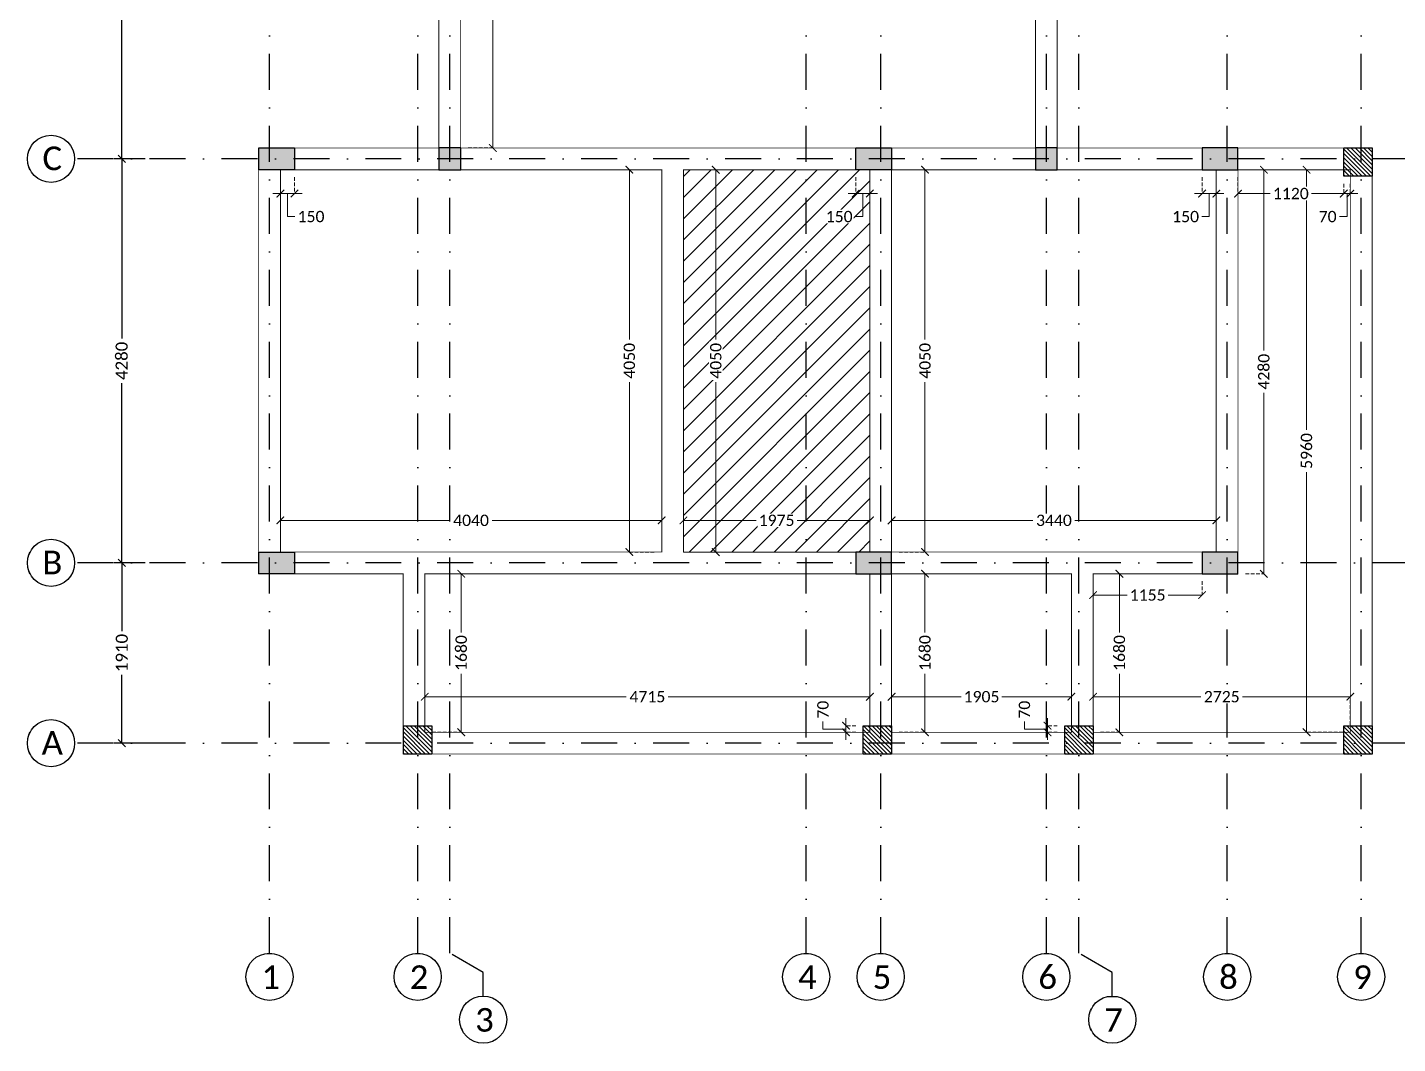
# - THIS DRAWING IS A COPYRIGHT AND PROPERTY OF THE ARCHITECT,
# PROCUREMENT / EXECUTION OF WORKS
# Model space of a CAD drawing. Header units: millimetres. Extents: x -10000 to 124200, y -12045 to 23620.
# Drawn here: x -2450 to 12066, y -4978 to 5787 of the extents above; entities that cross this region are included whole.
import ezdxf

# ---------------------------------------------------------------- set-up
doc = ezdxf.new("R2010")
doc.units = ezdxf.units.MM
doc.header["$LTSCALE"] = 150
for name, pattern in [('3BHK-W(SB)$0$HIDDEN', [0.375, 0.25, -0.125]), ('DASHDOTX2', [50.8, 25.4, -12.7, 0, -12.7]), ('HIDDENX2', [19.05, 12.7, -6.35])]:
    doc.linetypes.add(name, pattern=pattern)
for name, color, linetype in [('ad-Column', 3, 'Continuous'), ('ad-Column Hatch', 125, 'Continuous'), ('ad-Grid', 8, 'DASHDOTX2'), ('ad-RCC', 3, 'Continuous'), ('ad-RCC Hatch', 125, 'Continuous'), ('ad-Text main', 7, 'Continuous')]:
    doc.layers.add(name, color=color, linetype=linetype)
for name, color, linetype, lineweight, true_color in [('ad-Dimension', 5, 'Continuous', 0, 0x0000ff), ('ad-Framing', 30, 'Continuous', 35, 0xff7f00), ('ad-Grid Dimension', 6, 'Continuous', 0, 0xff00ff)]:
    doc.layers.add(name, color=color, linetype=linetype, lineweight=lineweight, true_color=true_color)
doc.layers.add('ad-Elevation 10', color=8, linetype='Continuous', lineweight=0)
doc.styles.add('ROMANS-TITLE', font='arial.ttf', dxfattribs={"width": 0.8})
doc.styles.get("Standard").update_dxf_attribs({"font": 'calibril.ttf'})
doc.dimstyles.new('A-75-DIM-INT (Framing)', dxfattribs={"dimscale": 100, "dimtxt": 1.5, "dimasz": 1, "dimexe": 0, "dimexo": 0, "dimgap": 0.5, "dimtad": 0, "dimdec": 0, "dimdsep": 46, "dimtxsty": 'ROMANS-TITLE', "dimblk": 'ARCHTICK', "dimcen": 0.025, "dimclrd": 5, "dimclre": 5, "dimclrt": 256, "dimazin": 2, "dimtfac": 1, "dimtdec": 0, "dimtmove": 1, "dimatfit": 0, "dimldrblk": 'ARCHTICK', "dimfxl": 1, "dimtfill": 1, "dimtolj": 1, "dimtzin": 0, "dimarcsym": 0})

# ---------------------------------------------------------------- blocks, each defined once
blk = doc.blocks.new('A$C42b14ea2')
at = {"layer": 'ad-RCC Hatch', "transparency": 33554687}
h = blk.add_hatch(dxfattribs=at)
h.set_pattern_fill('ANSI31', color=256, scale=10)
h.set_pattern_definition([(45, (8643.536, 7380), (-22.45064, 22.45064), [])])
h.paths.add_polyline_path([(0, 0), (300, 0), (300, 300), (0, 300)])
at = {"layer": 'ad-RCC'}
blk.add_lwpolyline([(0, 0), (300, 0), (300, 300), (0, 300)], close=True, dxfattribs=at)
blk = doc.blocks.new('zw$6AA0')
at = {"layer": 'ad-Column Hatch', "transparency": 33554687}
h = blk.add_hatch(color=256, dxfattribs=at)
h.dxf.hatch_style = 1
h.paths.add_polyline_path([(0, -230), (380, -230), (380, 0), (0, 0)])
at = {"layer": 'ad-Column'}
blk.add_lwpolyline([(0, -230), (380, -230), (380, 0), (0, 0)], close=True, dxfattribs=at)
blk = doc.blocks.new('zw$C199')
at = {"layer": 'ad-Column Hatch', "transparency": 33554687}
h = blk.add_hatch(color=256, dxfattribs=at)
h.dxf.hatch_style = 1
h.paths.add_polyline_path([(0, 0), (230, 0), (230, 230), (0, 230)])
at = {"layer": 'ad-Column'}
blk.add_lwpolyline([(0, 0), (230, 0), (230, 230), (0, 230)], close=True, dxfattribs=at)
blk = doc.blocks.new('1215E_Columns')
at = {"xscale": -1, "rotation": 180.0000000000004}
blk.add_blockref('A$C42b14ea2', (11495, 4510), dxfattribs=at)
at = {"xscale": -1}
for p in [(1835, -1910), (6705, -1910), (8840, -1910), (11795, -1910)]:
    blk.add_blockref('A$C42b14ea2', p, dxfattribs=at)
at = {"layer": 'ad-Column', "xscale": -1}
for p, rotation in [((0, 4280), 179.9999999999995), ((6705, 4510), 359.9999999999996), ((0, 0), 179.9999999999995)]:
    blk.add_blockref('zw$6AA0', p, dxfattribs=dict(at, rotation=rotation))
at = {"layer": 'ad-Column'}
for name, p, rotation in [('zw$C199', (1910, 4280), 359.9999999999996), ('zw$C199', (8230, 4280), 359.9999999999996), ('zw$6AA0', (10375, 4280), 179.9999999999996), ('zw$6AA0', (6705, 0), 179.9999999999996), ('zw$6AA0', (10375, 0), 179.9999999999996)]:
    blk.add_blockref(name, p, dxfattribs=dict(at, rotation=rotation))
blk = doc.blocks.new('_ArchTick')
at = {"color": 0, "linetype": 'ByBlock', "const_width": 0.15}
blk.add_lwpolyline([(-0.5, -0.5), (0.5, 0.5)], dxfattribs=at)
blk = doc.blocks.new('*D172')
at = {"layer": 'ad-Grid Dimension', "lineweight": -2}
for p, q in [((-1202, 8060), (-1530, 8060)), ((-1450, 8060), (-1450, 6460)), ((-1450, 4395), (-1450, 5995)), ((-1202, 4395), (-1530, 4395))]:
    blk.add_line(p, q, dxfattribs=at)
at = {"layer": 'Defpoints', "color": 0}
for p in [(-1122, 8060), (-1450, 4395), (-1122, 4395)]:
    blk.add_point(p, dxfattribs=at)
at = {"layer": 'ad-Grid Dimension', "lineweight": -2, "xscale": 80, "yscale": 80, "zscale": 80}
for p, rotation in [((-1450, 8060), 90), ((-1450, 4395), 270)]:
    blk.add_blockref('_ArchTick', p, dxfattribs=dict(at, rotation=rotation))
at = {"layer": 'ad-Grid Dimension', "insert": (-1450, 6227), "char_height": 128, "attachment_point": 5, "rotation": 90, "bg_fill": 3, "box_fill_scale": 1.1, "bg_fill_color": 257, "bg_fill_transparency": 0}
blk.add_mtext('\\A1;3665', dxfattribs=at)
blk = doc.blocks.new('*D173')
at = {"layer": 'ad-Grid Dimension', "lineweight": -2}
for p, q in [((-1202, 4395), (-1531, 4395)), ((-1451, 4395), (-1451, 2493)), ((-1451, 115), (-1451, 2017)), ((-1451, 115), (-1531, 115))]:
    blk.add_line(p, q, dxfattribs=at)
at = {"layer": 'Defpoints', "color": 0}
for p in [(-1122, 4395), (-1451, 115), (-1371, 115)]:
    blk.add_point(p, dxfattribs=at)
at = {"layer": 'ad-Grid Dimension', "lineweight": -2, "xscale": 80, "yscale": 80, "zscale": 80}
for p, rotation in [((-1451, 4395), 90), ((-1451, 115), 270)]:
    blk.add_blockref('_ArchTick', p, dxfattribs=dict(at, rotation=rotation))
at = {"layer": 'ad-Grid Dimension', "insert": (-1451, 2255), "char_height": 128, "attachment_point": 5, "rotation": 90, "bg_fill": 3, "box_fill_scale": 1.1, "bg_fill_color": 257, "bg_fill_transparency": 0}
blk.add_mtext('\\A1;4280', dxfattribs=at)
blk = doc.blocks.new('*D174')
at = {"layer": 'ad-Grid Dimension', "lineweight": -2}
for p, q in [((-1202, 115), (-1530, 115)), ((-1450, 115), (-1450, -609)), ((-1450, -1795), (-1450, -1071)), ((-1156, -1795), (-1530, -1795))]:
    blk.add_line(p, q, dxfattribs=at)
at = {"layer": 'Defpoints', "color": 0}
for p in [(-1122, 115), (-1450, -1795), (-1076, -1795)]:
    blk.add_point(p, dxfattribs=at)
at = {"layer": 'ad-Grid Dimension', "lineweight": -2, "xscale": 80, "yscale": 80, "zscale": 80}
for p, rotation in [((-1450, 115), 90), ((-1450, -1795), 270)]:
    blk.add_blockref('_ArchTick', p, dxfattribs=dict(at, rotation=rotation))
at = {"layer": 'ad-Grid Dimension', "insert": (-1450, -840), "char_height": 128, "attachment_point": 5, "rotation": 90, "bg_fill": 3, "box_fill_scale": 1.1, "bg_fill_color": 257, "bg_fill_transparency": 0}
blk.add_mtext('\\A1;1910', dxfattribs=at)
blk = doc.blocks.new('A$C59a15b2d')
at = {"layer": 'ad-Elevation 10', "ltscale": 0.09}
h = blk.add_hatch(dxfattribs=at)
h.set_pattern_fill('ANSI31', color=256, scale=50)
h.set_pattern_definition([(45, (3950, 22293.14), (-112.2532, 112.2532), [])])
h.paths.add_polyline_path([(4500, 230), (6475, 230), (6475, 4280), (4500, 4280)])
blk.add_lwpolyline([(4500, 230), (6475, 230), (6475, 4280), (4500, 4280)], close=True, dxfattribs=at)
at = {"layer": 'ad-Framing', "const_width": 10}
for points in [[(11795, 12355), (11795, 7945), (8460, 7945), (8460, 4510), (11795, 4510), (11795, -1910), (1530, -1910), (1530, 0), (0, 0), (0, 4510), (1910, 4510), (1910, 7945), (0, 7945), (0, 12355)], [(4500, 230), (6475, 230), (6475, 4280), (4500, 4280)]]:
    blk.add_lwpolyline(points, close=True, dxfattribs=at)
at = {"layer": 'ad-Framing', "linetype": 'HIDDENX2', "ltscale": 0.09, "const_width": 10}
for points in [[(2140, 7945), (8230, 7945), (8230, 4510), (2140, 4510)], [(230, 4280), (4270, 4280), (4270, 230), (230, 230)], [(6705, 4280), (10145, 4280), (10145, 230), (6705, 230)], [(10375, 4280), (11565, 4280), (11565, -1680), (8840, -1680), (8840, 0), (10375, 0)], [(1760, 0), (6475, 0), (6475, -1680), (1760, -1680)], [(6705, 0), (8610, 0), (8610, -1680), (6705, -1680)]]:
    blk.add_lwpolyline(points, close=True, dxfattribs=at)
blk = doc.blocks.new('*D30')
at = {"layer": 'ad-Dimension', "linetype": '3BHK-W(SB)$0$HIDDEN', "lineweight": -2}
for p, q in [((2220, -4410), (2481, -4410)), ((2220, -7845), (2481, -7845))]:
    blk.add_line(p, q, dxfattribs=at)
at = {"layer": 'ad-Dimension', "lineweight": -2}
for p, q in [((2481, -4410), (2481, -5907)), ((2481, -7845), (2481, -6348))]:
    blk.add_line(p, q, dxfattribs=at)
at = {"layer": 'Defpoints', "color": 0}
for p in [(2140, -4410), (2140, -7845), (2481, -7845)]:
    blk.add_point(p, dxfattribs=at)
at = {"layer": 'ad-Dimension', "lineweight": -2, "xscale": 80, "yscale": 80, "zscale": 80}
for p, rotation in [((2481, -4410), 90), ((2481, -7845), 270)]:
    blk.add_blockref('_ArchTick', p, dxfattribs=dict(at, rotation=rotation))
at = {"layer": 'ad-Dimension', "insert": (2481, -6127), "char_height": 120, "attachment_point": 5, "rotation": 90, "bg_fill": 3, "box_fill_scale": 1.1, "bg_fill_color": 257, "bg_fill_transparency": 0}
blk.add_mtext('\\A1;3435', dxfattribs=at)
blk = doc.blocks.new('*D31')
at = {"layer": 'ad-Dimension', "linetype": '3BHK-W(SB)$0$HIDDEN', "lineweight": -2}
for p, q in [((230, -8155), (230, -8328)), ((380, -8155), (380, -8328))]:
    blk.add_line(p, q, dxfattribs=at)
at = {"layer": 'ad-Dimension', "lineweight": -2}
for p, q in [((230, -8328), (150, -8328)), ((380, -8328), (230, -8328)), ((304, -8572), (305, -8328)), ((380, -8328), (460, -8328)), ((384, -8572), (304, -8572))]:
    blk.add_line(p, q, dxfattribs=at)
at = {"layer": 'Defpoints', "color": 0}
for p in [(230, -8075), (380, -8075), (230, -8328)]:
    blk.add_point(p, dxfattribs=at)
at = {"layer": 'ad-Dimension', "lineweight": -2, "xscale": 80, "yscale": 80, "zscale": 80}
blk.add_blockref('_ArchTick', (230, -8328), dxfattribs=at)
at = {"layer": 'ad-Dimension', "lineweight": -2, "xscale": 80, "yscale": 80, "zscale": 80, "rotation": 180}
blk.add_blockref('_ArchTick', (380, -8328), dxfattribs=at)
at = {"layer": 'ad-Dimension', "insert": (555, -8572), "char_height": 120, "attachment_point": 5, "bg_fill": 3, "box_fill_scale": 1.1, "bg_fill_color": 257, "bg_fill_transparency": 0}
blk.add_mtext('\\A1;150', dxfattribs=at)
blk = doc.blocks.new('*D32')
at = {"layer": 'ad-Dimension', "linetype": '3BHK-W(SB)$0$HIDDEN', "lineweight": -2}
for p, q in [((4190, -8075), (3927, -8075)), ((4190, -12125), (3927, -12125))]:
    blk.add_line(p, q, dxfattribs=at)
at = {"layer": 'ad-Dimension', "lineweight": -2}
for p, q in [((3927, -8075), (3927, -9875)), ((3927, -12125), (3927, -10325))]:
    blk.add_line(p, q, dxfattribs=at)
at = {"layer": 'Defpoints', "color": 0}
for p in [(4270, -8075), (3927, -12125), (4270, -12125)]:
    blk.add_point(p, dxfattribs=at)
at = {"layer": 'ad-Dimension', "lineweight": -2, "xscale": 80, "yscale": 80, "zscale": 80}
for p, rotation in [((3927, -8075), 90), ((3927, -12125), 270)]:
    blk.add_blockref('_ArchTick', p, dxfattribs=dict(at, rotation=rotation))
at = {"layer": 'ad-Dimension', "insert": (3927, -10100), "char_height": 120, "attachment_point": 5, "rotation": 90, "bg_fill": 3, "box_fill_scale": 1.1, "bg_fill_color": 257, "bg_fill_transparency": 0}
blk.add_mtext('\\A1;4050', dxfattribs=at)
blk = doc.blocks.new('*D33')
at = {"layer": 'ad-Dimension', "linetype": '3BHK-W(SB)$0$HIDDEN', "lineweight": -2}
for p, q in [((230, -12045), (230, -11790)), ((4270, -12045), (4270, -11790))]:
    blk.add_line(p, q, dxfattribs=at)
at = {"layer": 'ad-Dimension', "lineweight": -2}
for p, q in [((230, -11790), (2025, -11790)), ((4270, -11790), (2475, -11790))]:
    blk.add_line(p, q, dxfattribs=at)
at = {"layer": 'Defpoints', "color": 0}
for p in [(230, -11790), (230, -12125), (4270, -12125)]:
    blk.add_point(p, dxfattribs=at)
at = {"layer": 'ad-Dimension', "lineweight": -2, "xscale": 80, "yscale": 80, "zscale": 80, "rotation": 180}
blk.add_blockref('_ArchTick', (230, -11790), dxfattribs=at)
at = {"layer": 'ad-Dimension', "lineweight": -2, "xscale": 80, "yscale": 80, "zscale": 80}
blk.add_blockref('_ArchTick', (4270, -11790), dxfattribs=at)
at = {"layer": 'ad-Dimension', "insert": (2250, -11790), "char_height": 120, "attachment_point": 5, "bg_fill": 3, "box_fill_scale": 1.1, "bg_fill_color": 257, "bg_fill_transparency": 0}
blk.add_mtext('\\A1;4040', dxfattribs=at)
blk = doc.blocks.new('*D34')
at = {"layer": 'ad-Dimension', "linetype": '3BHK-W(SB)$0$HIDDEN', "lineweight": -2}
for p, q in [((4500, -12045), (4500, -11790)), ((6475, -12045), (6475, -11790))]:
    blk.add_line(p, q, dxfattribs=at)
at = {"layer": 'ad-Dimension', "lineweight": -2}
for p, q in [((4500, -11790), (5271, -11790)), ((6475, -11790), (5704, -11790))]:
    blk.add_line(p, q, dxfattribs=at)
at = {"layer": 'Defpoints', "color": 0}
for p in [(6475, -11790), (4500, -12125), (6475, -12125)]:
    blk.add_point(p, dxfattribs=at)
at = {"layer": 'ad-Dimension', "lineweight": -2, "xscale": 80, "yscale": 80, "zscale": 80, "rotation": 180}
blk.add_blockref('_ArchTick', (4500, -11790), dxfattribs=at)
at = {"layer": 'ad-Dimension', "lineweight": -2, "xscale": 80, "yscale": 80, "zscale": 80}
blk.add_blockref('_ArchTick', (6475, -11790), dxfattribs=at)
at = {"layer": 'ad-Dimension', "insert": (5487, -11790), "char_height": 120, "attachment_point": 5, "bg_fill": 3, "box_fill_scale": 1.1, "bg_fill_color": 257, "bg_fill_transparency": 0}
blk.add_mtext('\\A1;1975', dxfattribs=at)
blk = doc.blocks.new('*D35')
at = {"layer": 'ad-Dimension', "linetype": '3BHK-W(SB)$0$HIDDEN', "lineweight": -2}
for p, q in [((6325, -8155), (6325, -8328)), ((6475, -8155), (6475, -8328))]:
    blk.add_line(p, q, dxfattribs=at)
at = {"layer": 'ad-Dimension', "lineweight": -2}
for p, q in [((6325, -8328), (6245, -8328)), ((6325, -8328), (6475, -8328)), ((6401, -8572), (6400, -8328)), ((6475, -8328), (6555, -8328)), ((6321, -8572), (6401, -8572))]:
    blk.add_line(p, q, dxfattribs=at)
at = {"layer": 'Defpoints', "color": 0}
for p in [(6325, -8075), (6475, -8075), (6475, -8328)]:
    blk.add_point(p, dxfattribs=at)
at = {"layer": 'ad-Dimension', "lineweight": -2, "xscale": 80, "yscale": 80, "zscale": 80}
blk.add_blockref('_ArchTick', (6325, -8328), dxfattribs=at)
at = {"layer": 'ad-Dimension', "lineweight": -2, "xscale": 80, "yscale": 80, "zscale": 80, "rotation": 180}
blk.add_blockref('_ArchTick', (6475, -8328), dxfattribs=at)
at = {"layer": 'ad-Dimension', "insert": (6150, -8572), "char_height": 120, "attachment_point": 5, "bg_fill": 3, "box_fill_scale": 1.1, "bg_fill_color": 257, "bg_fill_transparency": 0}
blk.add_mtext('\\A1;150', dxfattribs=at)
blk = doc.blocks.new('*D36')
at = {"layer": 'ad-Dimension', "linetype": '3BHK-W(SB)$0$HIDDEN', "lineweight": -2}
for p, q in [((4580, -8075), (4843, -8075)), ((4580, -12125), (4843, -12125))]:
    blk.add_line(p, q, dxfattribs=at)
at = {"layer": 'ad-Dimension', "lineweight": -2}
for p, q in [((4843, -8075), (4843, -9875)), ((4843, -12125), (4843, -10325))]:
    blk.add_line(p, q, dxfattribs=at)
at = {"layer": 'Defpoints', "color": 0}
for p in [(4500, -8075), (4500, -12125), (4843, -12125)]:
    blk.add_point(p, dxfattribs=at)
at = {"layer": 'ad-Dimension', "lineweight": -2, "xscale": 80, "yscale": 80, "zscale": 80}
for p, rotation in [((4843, -8075), 90), ((4843, -12125), 270)]:
    blk.add_blockref('_ArchTick', p, dxfattribs=dict(at, rotation=rotation))
at = {"layer": 'ad-Dimension', "insert": (4843, -10100), "char_height": 120, "attachment_point": 5, "rotation": 90, "bg_fill": 3, "box_fill_scale": 1.1, "bg_fill_color": 257, "bg_fill_transparency": 0}
blk.add_mtext('\\A1;4050', dxfattribs=at)
blk = doc.blocks.new('*D37')
at = {"layer": 'ad-Dimension', "linetype": '3BHK-W(SB)$0$HIDDEN', "lineweight": -2}
for p, q in [((9995, -8155), (9995, -8328)), ((10145, -8155), (10145, -8328))]:
    blk.add_line(p, q, dxfattribs=at)
at = {"layer": 'ad-Dimension', "lineweight": -2}
for p, q in [((9995, -8328), (9915, -8328)), ((9995, -8328), (10145, -8328)), ((10071, -8572), (10070, -8328)), ((10145, -8328), (10225, -8328)), ((9991, -8572), (10071, -8572))]:
    blk.add_line(p, q, dxfattribs=at)
at = {"layer": 'Defpoints', "color": 0}
for p in [(9995, -8075), (10145, -8075), (10145, -8328)]:
    blk.add_point(p, dxfattribs=at)
at = {"layer": 'ad-Dimension', "lineweight": -2, "xscale": 80, "yscale": 80, "zscale": 80}
blk.add_blockref('_ArchTick', (9995, -8328), dxfattribs=at)
at = {"layer": 'ad-Dimension', "lineweight": -2, "xscale": 80, "yscale": 80, "zscale": 80, "rotation": 180}
blk.add_blockref('_ArchTick', (10145, -8328), dxfattribs=at)
at = {"layer": 'ad-Dimension', "insert": (9820, -8572), "char_height": 120, "attachment_point": 5, "bg_fill": 3, "box_fill_scale": 1.1, "bg_fill_color": 257, "bg_fill_transparency": 0}
blk.add_mtext('\\A1;150', dxfattribs=at)
blk = doc.blocks.new('*D38')
at = {"layer": 'ad-Dimension', "linetype": '3BHK-W(SB)$0$HIDDEN', "lineweight": -2}
for p, q in [((6785, -8075), (7059, -8075)), ((6785, -12125), (7059, -12125))]:
    blk.add_line(p, q, dxfattribs=at)
at = {"layer": 'ad-Dimension', "lineweight": -2}
for p, q in [((7059, -8075), (7059, -9875)), ((7059, -12125), (7059, -10325))]:
    blk.add_line(p, q, dxfattribs=at)
at = {"layer": 'Defpoints', "color": 0}
for p in [(6705, -8075), (6705, -12125), (7059, -12125)]:
    blk.add_point(p, dxfattribs=at)
at = {"layer": 'ad-Dimension', "lineweight": -2, "xscale": 80, "yscale": 80, "zscale": 80}
for p, rotation in [((7059, -8075), 90), ((7059, -12125), 270)]:
    blk.add_blockref('_ArchTick', p, dxfattribs=dict(at, rotation=rotation))
at = {"layer": 'ad-Dimension', "insert": (7059, -10100), "char_height": 120, "attachment_point": 5, "rotation": 90, "bg_fill": 3, "box_fill_scale": 1.1, "bg_fill_color": 257, "bg_fill_transparency": 0}
blk.add_mtext('\\A1;4050', dxfattribs=at)
blk = doc.blocks.new('*D39')
at = {"layer": 'ad-Dimension', "linetype": '3BHK-W(SB)$0$HIDDEN', "lineweight": -2}
for p, q in [((6705, -12045), (6705, -11790)), ((10145, -12045), (10145, -11790))]:
    blk.add_line(p, q, dxfattribs=at)
at = {"layer": 'ad-Dimension', "lineweight": -2}
for p, q in [((6705, -11790), (8202, -11790)), ((10145, -11790), (8648, -11790))]:
    blk.add_line(p, q, dxfattribs=at)
at = {"layer": 'Defpoints', "color": 0}
for p in [(10145, -11790), (6705, -12125), (10145, -12125)]:
    blk.add_point(p, dxfattribs=at)
at = {"layer": 'ad-Dimension', "lineweight": -2, "xscale": 80, "yscale": 80, "zscale": 80, "rotation": 180}
blk.add_blockref('_ArchTick', (6705, -11790), dxfattribs=at)
at = {"layer": 'ad-Dimension', "lineweight": -2, "xscale": 80, "yscale": 80, "zscale": 80}
blk.add_blockref('_ArchTick', (10145, -11790), dxfattribs=at)
at = {"layer": 'ad-Dimension', "insert": (8425, -11790), "char_height": 120, "attachment_point": 5, "bg_fill": 3, "box_fill_scale": 1.1, "bg_fill_color": 257, "bg_fill_transparency": 0}
blk.add_mtext('\\A1;3440', dxfattribs=at)
blk = doc.blocks.new('*D40')
at = {"layer": 'ad-Dimension', "linetype": '3BHK-W(SB)$0$HIDDEN', "lineweight": -2}
for p, q in [((11495, -8225), (11495, -8328)), ((11565, -8225), (11565, -8328))]:
    blk.add_line(p, q, dxfattribs=at)
at = {"layer": 'ad-Dimension', "lineweight": -2}
for p, q in [((11495, -8328), (11415, -8328)), ((11495, -8328), (11565, -8328)), ((11532, -8572), (11530, -8328)), ((11565, -8328), (11645, -8328)), ((11452, -8572), (11532, -8572))]:
    blk.add_line(p, q, dxfattribs=at)
at = {"layer": 'Defpoints', "color": 0}
for p in [(11495, -8145), (11565, -8145), (11565, -8328)]:
    blk.add_point(p, dxfattribs=at)
at = {"layer": 'ad-Dimension', "lineweight": -2, "xscale": 80, "yscale": 80, "zscale": 80}
blk.add_blockref('_ArchTick', (11495, -8328), dxfattribs=at)
at = {"layer": 'ad-Dimension', "lineweight": -2, "xscale": 80, "yscale": 80, "zscale": 80, "rotation": 180}
blk.add_blockref('_ArchTick', (11565, -8328), dxfattribs=at)
at = {"layer": 'ad-Dimension', "insert": (11325, -8572), "char_height": 120, "attachment_point": 5, "bg_fill": 3, "box_fill_scale": 1.1, "bg_fill_color": 257, "bg_fill_transparency": 0}
blk.add_mtext('\\A1;70', dxfattribs=at)
blk = doc.blocks.new('*D44')
at = {"layer": 'ad-Dimension', "linetype": '3BHK-W(SB)$0$HIDDEN', "lineweight": -2}
for p, q in [((8840, -12435), (8840, -12581)), ((9995, -12435), (9995, -12581))]:
    blk.add_line(p, q, dxfattribs=at)
at = {"layer": 'ad-Dimension', "lineweight": -2}
for p, q in [((8840, -12581), (9201, -12581)), ((9995, -12581), (9634, -12581))]:
    blk.add_line(p, q, dxfattribs=at)
at = {"layer": 'Defpoints', "color": 0}
for p in [(8840, -12355), (9995, -12355), (8840, -12581)]:
    blk.add_point(p, dxfattribs=at)
at = {"layer": 'ad-Dimension', "lineweight": -2, "xscale": 80, "yscale": 80, "zscale": 80, "rotation": 180}
blk.add_blockref('_ArchTick', (8840, -12581), dxfattribs=at)
at = {"layer": 'ad-Dimension', "lineweight": -2, "xscale": 80, "yscale": 80, "zscale": 80}
blk.add_blockref('_ArchTick', (9995, -12581), dxfattribs=at)
at = {"layer": 'ad-Dimension', "insert": (9418, -12581), "char_height": 120, "attachment_point": 5, "bg_fill": 3, "box_fill_scale": 1.1, "bg_fill_color": 257, "bg_fill_transparency": 0}
blk.add_mtext('\\A1;1155', dxfattribs=at)
blk = doc.blocks.new('*D45')
at = {"layer": 'ad-Dimension', "linetype": '3BHK-W(SB)$0$HIDDEN', "lineweight": -2}
for p, q in [((8840, -13955), (8840, -13658)), ((11565, -13955), (11565, -13658))]:
    blk.add_line(p, q, dxfattribs=at)
at = {"layer": 'ad-Dimension', "lineweight": -2}
for p, q in [((8840, -13658), (9983, -13658)), ((11565, -13658), (10422, -13658))]:
    blk.add_line(p, q, dxfattribs=at)
at = {"layer": 'Defpoints', "color": 0}
for p in [(11565, -13658), (8840, -14035), (11565, -14035)]:
    blk.add_point(p, dxfattribs=at)
at = {"layer": 'ad-Dimension', "lineweight": -2, "xscale": 80, "yscale": 80, "zscale": 80, "rotation": 180}
blk.add_blockref('_ArchTick', (8840, -13658), dxfattribs=at)
at = {"layer": 'ad-Dimension', "lineweight": -2, "xscale": 80, "yscale": 80, "zscale": 80}
blk.add_blockref('_ArchTick', (11565, -13658), dxfattribs=at)
at = {"layer": 'ad-Dimension', "insert": (10203, -13658), "char_height": 120, "attachment_point": 5, "bg_fill": 3, "box_fill_scale": 1.1, "bg_fill_color": 257, "bg_fill_transparency": 0}
blk.add_mtext('\\A1;2725', dxfattribs=at)
blk = doc.blocks.new('*D46')
at = {"layer": 'ad-Dimension', "linetype": '3BHK-W(SB)$0$HIDDEN', "lineweight": -2}
for p, q in [((8920, -12355), (9119, -12355)), ((8920, -14035), (9119, -14035))]:
    blk.add_line(p, q, dxfattribs=at)
at = {"layer": 'ad-Dimension', "lineweight": -2}
for p, q in [((9119, -12355), (9119, -12976)), ((9119, -14035), (9119, -13414))]:
    blk.add_line(p, q, dxfattribs=at)
at = {"layer": 'Defpoints', "color": 0}
for p in [(8840, -12355), (8840, -14035), (9119, -14035)]:
    blk.add_point(p, dxfattribs=at)
at = {"layer": 'ad-Dimension', "lineweight": -2, "xscale": 80, "yscale": 80, "zscale": 80}
for p, rotation in [((9119, -12355), 90), ((9119, -14035), 270)]:
    blk.add_blockref('_ArchTick', p, dxfattribs=dict(at, rotation=rotation))
at = {"layer": 'ad-Dimension', "insert": (9119, -13195), "char_height": 120, "attachment_point": 5, "rotation": 90, "bg_fill": 3, "box_fill_scale": 1.1, "bg_fill_color": 257, "bg_fill_transparency": 0}
blk.add_mtext('\\A1;1680', dxfattribs=at)
blk = doc.blocks.new('*D47')
at = {"layer": 'ad-Dimension', "lineweight": -2}
for p, q in [((8113, -13922), (8113, -14002)), ((8357, -13965), (8357, -13885)), ((8113, -14002), (8357, -14000)), ((8357, -13965), (8357, -14035)), ((8357, -14035), (8357, -14115))]:
    blk.add_line(p, q, dxfattribs=at)
at = {"layer": 'ad-Dimension', "linetype": '3BHK-W(SB)$0$HIDDEN', "lineweight": -2}
for p, q in [((8460, -13965), (8357, -13965)), ((8460, -14035), (8357, -14035))]:
    blk.add_line(p, q, dxfattribs=at)
at = {"layer": 'Defpoints', "color": 0}
for p in [(8357, -14035), (8540, -13965), (8540, -14035)]:
    blk.add_point(p, dxfattribs=at)
at = {"layer": 'ad-Dimension', "lineweight": -2, "xscale": 80, "yscale": 80, "zscale": 80}
for p, rotation in [((8357, -13965), 270), ((8357, -14035), 90)]:
    blk.add_blockref('_ArchTick', p, dxfattribs=dict(at, rotation=rotation))
at = {"layer": 'ad-Dimension', "insert": (8113, -13795), "char_height": 120, "attachment_point": 5, "rotation": 90, "bg_fill": 3, "box_fill_scale": 1.1, "bg_fill_color": 257, "bg_fill_transparency": 0}
blk.add_mtext('\\A1;70', dxfattribs=at)
blk = doc.blocks.new('*D48')
at = {"layer": 'ad-Dimension', "linetype": '3BHK-W(SB)$0$HIDDEN', "lineweight": -2}
for p, q in [((6705, -13955), (6705, -13658)), ((8610, -13955), (8610, -13658))]:
    blk.add_line(p, q, dxfattribs=at)
at = {"layer": 'ad-Dimension', "lineweight": -2}
for p, q in [((6705, -13658), (7441, -13658)), ((8610, -13658), (7874, -13658))]:
    blk.add_line(p, q, dxfattribs=at)
at = {"layer": 'Defpoints', "color": 0}
for p in [(6705, -13658), (6705, -14035), (8610, -14035)]:
    blk.add_point(p, dxfattribs=at)
at = {"layer": 'ad-Dimension', "lineweight": -2, "xscale": 80, "yscale": 80, "zscale": 80, "rotation": 180}
blk.add_blockref('_ArchTick', (6705, -13658), dxfattribs=at)
at = {"layer": 'ad-Dimension', "lineweight": -2, "xscale": 80, "yscale": 80, "zscale": 80}
blk.add_blockref('_ArchTick', (8610, -13658), dxfattribs=at)
at = {"layer": 'ad-Dimension', "insert": (7658, -13658), "char_height": 120, "attachment_point": 5, "bg_fill": 3, "box_fill_scale": 1.1, "bg_fill_color": 257, "bg_fill_transparency": 0}
blk.add_mtext('\\A1;1905', dxfattribs=at)
blk = doc.blocks.new('*D49')
at = {"layer": 'ad-Dimension', "linetype": '3BHK-W(SB)$0$HIDDEN', "lineweight": -2}
for p, q in [((6785, -12355), (7059, -12355)), ((6785, -14035), (7059, -14035))]:
    blk.add_line(p, q, dxfattribs=at)
at = {"layer": 'ad-Dimension', "lineweight": -2}
for p, q in [((7059, -12355), (7059, -12976)), ((7059, -14035), (7059, -13414))]:
    blk.add_line(p, q, dxfattribs=at)
at = {"layer": 'Defpoints', "color": 0}
for p in [(6705, -12355), (7059, -12355), (6705, -14035)]:
    blk.add_point(p, dxfattribs=at)
at = {"layer": 'ad-Dimension', "lineweight": -2, "xscale": 80, "yscale": 80, "zscale": 80}
for p, rotation in [((7059, -12355), 90), ((7059, -14035), 270)]:
    blk.add_blockref('_ArchTick', p, dxfattribs=dict(at, rotation=rotation))
at = {"layer": 'ad-Dimension', "insert": (7059, -13195), "char_height": 120, "attachment_point": 5, "rotation": 90, "bg_fill": 3, "box_fill_scale": 1.1, "bg_fill_color": 257, "bg_fill_transparency": 0}
blk.add_mtext('\\A1;1680', dxfattribs=at)
blk = doc.blocks.new('*D50')
at = {"layer": 'ad-Dimension', "lineweight": -2}
for p, q in [((5978, -13922), (5978, -14002)), ((6222, -13965), (6222, -13885)), ((5978, -14002), (6222, -14000)), ((6222, -13965), (6222, -14035)), ((6222, -14035), (6222, -14115))]:
    blk.add_line(p, q, dxfattribs=at)
at = {"layer": 'ad-Dimension', "linetype": '3BHK-W(SB)$0$HIDDEN', "lineweight": -2}
for p, q in [((6325, -13965), (6222, -13965)), ((6325, -14035), (6222, -14035))]:
    blk.add_line(p, q, dxfattribs=at)
at = {"layer": 'Defpoints', "color": 0}
for p in [(6222, -14035), (6405, -13965), (6405, -14035)]:
    blk.add_point(p, dxfattribs=at)
at = {"layer": 'ad-Dimension', "lineweight": -2, "xscale": 80, "yscale": 80, "zscale": 80}
for p, rotation in [((6222, -13965), 270), ((6222, -14035), 90)]:
    blk.add_blockref('_ArchTick', p, dxfattribs=dict(at, rotation=rotation))
at = {"layer": 'ad-Dimension', "insert": (5978, -13795), "char_height": 120, "attachment_point": 5, "rotation": 90, "bg_fill": 3, "box_fill_scale": 1.1, "bg_fill_color": 257, "bg_fill_transparency": 0}
blk.add_mtext('\\A1;70', dxfattribs=at)
blk = doc.blocks.new('*D51')
at = {"layer": 'ad-Dimension', "linetype": '3BHK-W(SB)$0$HIDDEN', "lineweight": -2}
for p, q in [((1760, -13955), (1760, -13658)), ((6475, -13955), (6475, -13658))]:
    blk.add_line(p, q, dxfattribs=at)
at = {"layer": 'ad-Dimension', "lineweight": -2}
for p, q in [((1760, -13658), (3895, -13658)), ((6475, -13658), (4340, -13658))]:
    blk.add_line(p, q, dxfattribs=at)
at = {"layer": 'Defpoints', "color": 0}
for p in [(1760, -13658), (1760, -14035), (6475, -14035)]:
    blk.add_point(p, dxfattribs=at)
at = {"layer": 'ad-Dimension', "lineweight": -2, "xscale": 80, "yscale": 80, "zscale": 80, "rotation": 180}
blk.add_blockref('_ArchTick', (1760, -13658), dxfattribs=at)
at = {"layer": 'ad-Dimension', "lineweight": -2, "xscale": 80, "yscale": 80, "zscale": 80}
blk.add_blockref('_ArchTick', (6475, -13658), dxfattribs=at)
at = {"layer": 'ad-Dimension', "insert": (4118, -13658), "char_height": 120, "attachment_point": 5, "bg_fill": 3, "box_fill_scale": 1.1, "bg_fill_color": 257, "bg_fill_transparency": 0}
blk.add_mtext('\\A1;4715', dxfattribs=at)
blk = doc.blocks.new('*D52')
at = {"layer": 'ad-Dimension', "linetype": '3BHK-W(SB)$0$HIDDEN', "lineweight": -2}
for p, q in [((1840, -12355), (2146, -12355)), ((1840, -14035), (2146, -14035))]:
    blk.add_line(p, q, dxfattribs=at)
at = {"layer": 'ad-Dimension', "lineweight": -2}
for p, q in [((2146, -12355), (2146, -12976)), ((2146, -14035), (2146, -13414))]:
    blk.add_line(p, q, dxfattribs=at)
at = {"layer": 'Defpoints', "color": 0}
for p in [(1760, -12355), (1760, -14035), (2146, -14035)]:
    blk.add_point(p, dxfattribs=at)
at = {"layer": 'ad-Dimension', "lineweight": -2, "xscale": 80, "yscale": 80, "zscale": 80}
for p, rotation in [((2146, -12355), 90), ((2146, -14035), 270)]:
    blk.add_blockref('_ArchTick', p, dxfattribs=dict(at, rotation=rotation))
at = {"layer": 'ad-Dimension', "insert": (2146, -13195), "char_height": 120, "attachment_point": 5, "rotation": 90, "bg_fill": 3, "box_fill_scale": 1.1, "bg_fill_color": 257, "bg_fill_transparency": 0}
blk.add_mtext('\\A1;1680', dxfattribs=at)
blk = doc.blocks.new('*D41')
at = {"layer": 'ad-Dimension', "linetype": '3BHK-W(SB)$0$HIDDEN', "lineweight": -2}
for p, q in [((11485, -8075), (11101, -8075)), ((11485, -14035), (11101, -14035))]:
    blk.add_line(p, q, dxfattribs=at)
at = {"layer": 'ad-Dimension', "lineweight": -2}
for p, q in [((11101, -8075), (11101, -10832)), ((11101, -14035), (11101, -11278))]:
    blk.add_line(p, q, dxfattribs=at)
at = {"layer": 'Defpoints', "color": 0}
for p in [(11565, -8075), (11101, -14035), (11565, -14035)]:
    blk.add_point(p, dxfattribs=at)
at = {"layer": 'ad-Dimension', "lineweight": -2, "xscale": 80, "yscale": 80, "zscale": 80}
for p, rotation in [((11101, -8075), 90), ((11101, -14035), 270)]:
    blk.add_blockref('_ArchTick', p, dxfattribs=dict(at, rotation=rotation))
at = {"layer": 'ad-Dimension', "insert": (11101, -11055), "char_height": 120, "attachment_point": 5, "rotation": 90, "bg_fill": 3, "box_fill_scale": 1.1, "bg_fill_color": 257, "bg_fill_transparency": 0}
blk.add_mtext('\\A1;5960', dxfattribs=at)
blk = doc.blocks.new('*D42')
at = {"layer": 'ad-Dimension', "linetype": '3BHK-W(SB)$0$HIDDEN', "lineweight": -2}
for p, q in [((10375, -8155), (10375, -8328)), ((11495, -8225), (11495, -8328))]:
    blk.add_line(p, q, dxfattribs=at)
at = {"layer": 'ad-Dimension', "lineweight": -2}
for p, q in [((10375, -8328), (10716, -8328)), ((11495, -8328), (11154, -8328))]:
    blk.add_line(p, q, dxfattribs=at)
at = {"layer": 'Defpoints', "color": 0}
for p in [(10375, -8075), (11495, -8145), (11495, -8328)]:
    blk.add_point(p, dxfattribs=at)
at = {"layer": 'ad-Dimension', "lineweight": -2, "xscale": 80, "yscale": 80, "zscale": 80, "rotation": 180}
blk.add_blockref('_ArchTick', (10375, -8328), dxfattribs=at)
at = {"layer": 'ad-Dimension', "lineweight": -2, "xscale": 80, "yscale": 80, "zscale": 80}
blk.add_blockref('_ArchTick', (11495, -8328), dxfattribs=at)
at = {"layer": 'ad-Dimension', "insert": (10935, -8328), "char_height": 120, "attachment_point": 5, "bg_fill": 3, "box_fill_scale": 1.1, "bg_fill_color": 257, "bg_fill_transparency": 0}
blk.add_mtext('\\A1;1120', dxfattribs=at)
blk = doc.blocks.new('*D43')
at = {"layer": 'ad-Dimension', "linetype": '3BHK-W(SB)$0$HIDDEN', "lineweight": -2}
for p, q in [((10455, -8075), (10649, -8075)), ((10455, -12355), (10649, -12355))]:
    blk.add_line(p, q, dxfattribs=at)
at = {"layer": 'ad-Dimension', "lineweight": -2}
for p, q in [((10649, -8075), (10649, -9990)), ((10649, -12355), (10649, -10440))]:
    blk.add_line(p, q, dxfattribs=at)
at = {"layer": 'Defpoints', "color": 0}
for p in [(10375, -8075), (10649, -8075), (10375, -12355)]:
    blk.add_point(p, dxfattribs=at)
at = {"layer": 'ad-Dimension', "lineweight": -2, "xscale": 80, "yscale": 80, "zscale": 80}
for p, rotation in [((10649, -8075), 90), ((10649, -12355), 270)]:
    blk.add_blockref('_ArchTick', p, dxfattribs=dict(at, rotation=rotation))
at = {"layer": 'ad-Dimension', "insert": (10649, -10215), "char_height": 120, "attachment_point": 5, "rotation": 90, "bg_fill": 3, "box_fill_scale": 1.1, "bg_fill_color": 257, "bg_fill_transparency": 0}
blk.add_mtext('\\A1;4280', dxfattribs=at)
blk = doc.blocks.new('1215E_Grid')
at = {"layer": 'ad-Grid', "ltscale": 0.1}
for points in [[(2378.6, -4473.6), (2378.6, -4223.6), (2025, -4020), (2025, 14905), (2378.6, 15108.6), (2378.6, 15358.6)], [(9043.6, -4473.6), (9043.6, -4223.6), (8690, -4020), (8690, 14905), (9043.6, 15108.6), (9043.6, 15358.6)], [(115, -4020), (115, 14905)], [(1685, -4020), (1685, 14905)], [(5800, -4020), (5800, 14905)], [(6590, -4020), (6590, 14905)], [(8345, -4020), (8345, 14905)], [(10260, -4020), (10260, 14905)], [(11680, -4020), (11680, 14905)]]:
    blk.add_lwpolyline(points, dxfattribs=at)
at = {"layer": 'ad-Text main', "char_height": 250, "width": 227.385, "attachment_point": 5, "bg_fill": 2}
for s, insert in [('{\\fCalibri|b0|i0|c0|p34;C}', (-2186.5, 4399)), ('{\\fCalibri|b0|i0|c0|p34;B}', (-2186.5, 119)), ('{\\fCalibri|b0|i0|c0|p34;A}', (-2186.5, -1791))]:
    blk.add_mtext(s, dxfattribs=dict(at, insert=insert))
at = {"layer": 'ad-Grid', "ltscale": 0.1}
for points in [[(13705, 4395), (-1950, 4395)], [(13705, 115), (-1950, 115)], [(13705, -1795), (-1950, -1795)]]:
    blk.add_lwpolyline(points, dxfattribs=at)
at = {"layer": 'ad-Grid', "color": 7, "linetype": 'ByBlock'}
for centre in [(-2200, 4395), (-2200, 115), (-2200, -1795)]:
    blk.add_circle(centre, 250, dxfattribs=at)
at = {"layer": 'ad-Text main', "char_height": 250, "width": 227.385, "attachment_point": 5, "bg_fill": 2}
for s, insert in [('{\\fCalibri|b0|i0|c0|p34;1}', (128.5, -4274)), ('{\\fCalibri|b0|i0|c0|p34;2}', (1698.5, -4274)), ('{\\fCalibri|b0|i0|c0|p34;4}', (5813.5, -4274)), ('{\\fCalibri|b0|i0|c0|p34;5}', (6603.5, -4274)), ('{\\fCalibri|b0|i0|c0|p34;6}', (8358.5, -4274)), ('{\\fCalibri|b0|i0|c0|p34;8}', (10273.5, -4274)), ('{\\fCalibri|b0|i0|c0|p34;9}', (11693.5, -4274)), ('{\\fCalibri|b0|i0|c0|p34;3}', (2392, -4727.6)), ('{\\fCalibri|b0|i0|c0|p34;7}', (9057, -4727.6))]:
    blk.add_mtext(s, dxfattribs=dict(at, insert=insert))
at = {"layer": 'ad-Grid', "color": 7, "linetype": 'ByBlock'}
for centre in [(115, -4270), (1685, -4270), (5800, -4270), (6590, -4270), (8345, -4270), (10260, -4270), (11680, -4270), (2378.6, -4723.6), (9043.6, -4723.6)]:
    blk.add_circle(centre, 250, dxfattribs=at)
at = {"layer": 'ad-Grid Dimension'}
dim = blk.add_linear_dim(base=(-1450, 4395), p1=(-1122, 8060), p2=(-1122, 4395), angle=90, dimstyle='A-75-DIM-INT (Framing)', override={"dimscale": 80, "dimblk": 'ArchTick', "dimclrd": 256, "dimclre": 256, "dimfxl": 10, "dimtfill": 1, "dimtfillclr": 0}, dxfattribs=at)
dim.commit()
dim.dimension.update_dxf_attribs({"geometry": '*D172', "text_midpoint": (-1450, 6227.5)})
dim = blk.add_linear_dim(base=(-1451.5, 115), p1=(-1122, 4395), p2=(-1371, 115), angle=90, dimstyle='A-75-DIM-INT (Framing)', override={"dimscale": 80, "dimblk": 'ArchTick', "dimclrd": 256, "dimclre": 256, "dimfxl": 10, "dimtfill": 1, "dimtfillclr": 0}, dxfattribs=at)
dim.commit()
dim.dimension.update_dxf_attribs({"geometry": '*D173', "text_midpoint": (-1451.5, 2255)})
dim = blk.add_linear_dim(base=(-1450, -1795), p1=(-1122, 115), p2=(-1075.7, -1795), angle=90, dimstyle='A-75-DIM-INT (Framing)', override={"dimscale": 80, "dimblk": 'ArchTick', "dimclrd": 256, "dimclre": 256, "dimfxl": 10, "dimtfill": 1, "dimtfillclr": 0}, dxfattribs=at)
dim.commit()
dim.dimension.update_dxf_attribs({"geometry": '*D174', "text_midpoint": (-1450, -840)})
blk = doc.blocks.new('A$Cd77bb9b6')
at = {"layer": 'ad-Dimension'}
for base, p1, p2, picture, middle in [((2481.3, -7845), (2140, -4410), (2140, -7845), '*D30', (2481.3, -6127.5)), ((3926.6, -12125), (4270, -8075), (4270, -12125), '*D32', (3926.6, -10100)), ((7059.3, -12125), (6705, -8075), (6705, -12125), '*D38', (7059.3, -10100))]:
    dim = blk.add_linear_dim(base=base, p1=p1, p2=p2, angle=90, dimstyle='A-75-DIM-INT (Framing)', override={"dimscale": 80, "dimexo": 1, "dimtxsty": 'Standard', "dimblk": 'ArchTick', "dimclrd": 256, "dimclre": 256, "dimfxl": 10, "dimtfill": 1, "dimtfillclr": 0}, dxfattribs=at)
    dim.commit()
    dim.dimension.update_dxf_attribs({"geometry": picture, "text_midpoint": middle})
for base, p1, p2, angle, picture, middle in [((230, -8327.8), (380, -8075), (230, -8075), 180, '*D31', (423.6, -8571.6)), ((6222.2, -14035), (6405, -13965), (6405, -14035), 270, '*D50', (5978.4, -13882.3)), ((8357.2, -14035), (8540, -13965), (8540, -14035), 270, '*D47', (8113.4, -13882.3))]:
    dim = blk.add_linear_dim(base=base, p1=p1, p2=p2, angle=angle, dimstyle='A-75-DIM-INT (Framing)', override={"dimscale": 80, "dimexo": 1, "dimtxsty": 'Standard', "dimblk": 'ArchTick', "dimclrd": 256, "dimclre": 256, "dimfxl": 10, "dimtfill": 1, "dimtfillclr": 0}, dxfattribs=at)
    dim.commit()
    dim.dimension.update_dxf_attribs({"geometry": picture, "text_midpoint": middle, "dimtype": 128})
for base, p1, p2, picture, middle in [((6475, -8327.8), (6325, -8075), (6475, -8075), '*D35', (6281.4, -8571.6)), ((10145, -8327.8), (9995, -8075), (10145, -8075), '*D37', (9951.4, -8571.6)), ((11565, -8327.8), (11495, -8145), (11565, -8145), '*D40', (11412.3, -8571.6))]:
    dim = blk.add_linear_dim(base=base, p1=p1, p2=p2, dimstyle='A-75-DIM-INT (Framing)', override={"dimscale": 80, "dimexo": 1, "dimtxsty": 'Standard', "dimblk": 'ArchTick', "dimclrd": 256, "dimclre": 256, "dimfxl": 10, "dimtfill": 1, "dimtfillclr": 0}, dxfattribs=at)
    dim.commit()
    dim.dimension.update_dxf_attribs({"geometry": picture, "text_midpoint": middle, "dimtype": 128})
for base, p1, p2, picture, middle in [((6475, -11789.6), (4500, -12125), (6475, -12125), '*D34', (5487.5, -11789.6)), ((8840, -12581.3), (9995, -12355), (8840, -12355), '*D44', (9417.5, -12581.3))]:
    dim = blk.add_linear_dim(base=base, p1=p1, p2=p2, dimstyle='A-75-DIM-INT (Framing)', override={"dimscale": 80, "dimexo": 1, "dimtxsty": 'Standard', "dimblk": 'ArchTick', "dimclrd": 256, "dimclre": 256, "dimfxl": 10, "dimtfill": 1, "dimtfillclr": 0}, dxfattribs=at)
    dim.commit()
    dim.dimension.update_dxf_attribs({"geometry": picture, "text_midpoint": middle})
for base, p1, p2, picture, middle in [((4843.4, -12125), (4500, -8075), (4500, -12125), '*D36', (4843.4, -10100)), ((11101.2, -14035), (11565, -8075), (11565, -14035), '*D41', (11101.2, -11055))]:
    dim = blk.add_linear_dim(base=base, p1=p1, p2=p2, angle=90, dimstyle='A-75-DIM-INT (Framing)', override={"dimscale": 80, "dimexo": 1, "dimtxsty": 'Standard', "dimblk": 'ArchTick', "dimclrd": 256, "dimclre": 256, "dimfxl": 10, "dimtfill": 1, "dimtfillclr": 0}, dxfattribs=at)
    dim.commit()
    dim.dimension.update_dxf_attribs({"geometry": picture, "text_midpoint": middle})
for base, p1, p2, picture, middle in [((230, -11789.6), (4270, -12125), (230, -12125), '*D33', (2250, -11789.6)), ((10145, -11789.6), (6705, -12125), (10145, -12125), '*D39', (8425, -11789.6)), ((1760, -13658.3), (6475, -14035), (1760, -14035), '*D51', (4117.5, -13658.3)), ((6705, -13658.3), (8610, -14035), (6705, -14035), '*D48', (7657.5, -13658.3))]:
    dim = blk.add_linear_dim(base=base, p1=p1, p2=p2, dimstyle='A-75-DIM-INT (Framing)', override={"dimscale": 80, "dimexo": 1, "dimtxsty": 'Standard', "dimblk": 'ArchTick', "dimclrd": 256, "dimclre": 256, "dimfxl": 10, "dimtfill": 1, "dimtfillclr": 0}, dxfattribs=at)
    dim.commit()
    dim.dimension.update_dxf_attribs({"geometry": picture, "text_midpoint": middle})
for base, p1, p2, picture, middle in [((11495, -8327.8), (10375, -8075), (11495, -8145), '*D42', (10935, -8327.8)), ((11565, -13658.3), (8840, -14035), (11565, -14035), '*D45', (10202.5, -13658.3))]:
    dim = blk.add_linear_dim(base=base, p1=p1, p2=p2, dimstyle='A-75-DIM-INT (Framing)', override={"dimscale": 80, "dimexo": 1, "dimtxsty": 'Standard', "dimblk": 'ArchTick', "dimclrd": 256, "dimclre": 256, "dimfxl": 10, "dimtfill": 1, "dimtfillclr": 0}, dxfattribs=at)
    dim.commit()
    dim.dimension.update_dxf_attribs({"geometry": picture, "text_midpoint": middle})
for base, p1, p2, picture, middle in [((2146, -14035), (1760, -12355), (1760, -14035), '*D52', (2146, -13195)), ((7059.3, -12355), (6705, -14035), (6705, -12355), '*D49', (7059.3, -13195))]:
    dim = blk.add_linear_dim(base=base, p1=p1, p2=p2, angle=90, dimstyle='A-75-DIM-INT (Framing)', override={"dimscale": 80, "dimexo": 1, "dimtxsty": 'Standard', "dimblk": 'ArchTick', "dimclrd": 256, "dimclre": 256, "dimfxl": 10, "dimtfill": 1, "dimtfillclr": 0}, dxfattribs=at)
    dim.commit()
    dim.dimension.update_dxf_attribs({"geometry": picture, "text_midpoint": middle})
for base, p1, p2, picture, middle in [((10649, -8075), (10375, -12355), (10375, -8075), '*D43', (10649, -10215)), ((9118.8, -14035), (8840, -12355), (8840, -14035), '*D46', (9118.8, -13195))]:
    dim = blk.add_linear_dim(base=base, p1=p1, p2=p2, angle=90, dimstyle='A-75-DIM-INT (Framing)', override={"dimscale": 80, "dimexo": 1, "dimtxsty": 'Standard', "dimblk": 'ArchTick', "dimclrd": 256, "dimclre": 256, "dimfxl": 10, "dimtfill": 1, "dimtfillclr": 0}, dxfattribs=at)
    dim.commit()
    dim.dimension.update_dxf_attribs({"geometry": picture, "text_midpoint": middle})

msp = doc.modelspace()

# ---------------------------------------------------------------- block references
msp.add_blockref('1215E_Grid', (0, 0))

# ---------------------------------------------------------------- next in the draw order: block references
msp.add_blockref('1215E_Columns', (0, 0))
at = {"layer": 'ad-Framing'}
msp.add_blockref('A$C59a15b2d', (0, 0), dxfattribs=at)

# ---------------------------------------------------------------- next in the draw order: block references
at = {"layer": 'ad-Dimension'}
msp.add_blockref('A$Cd77bb9b6', (0, 12355), dxfattribs=at)

doc.saveas('drawing.dxf')
